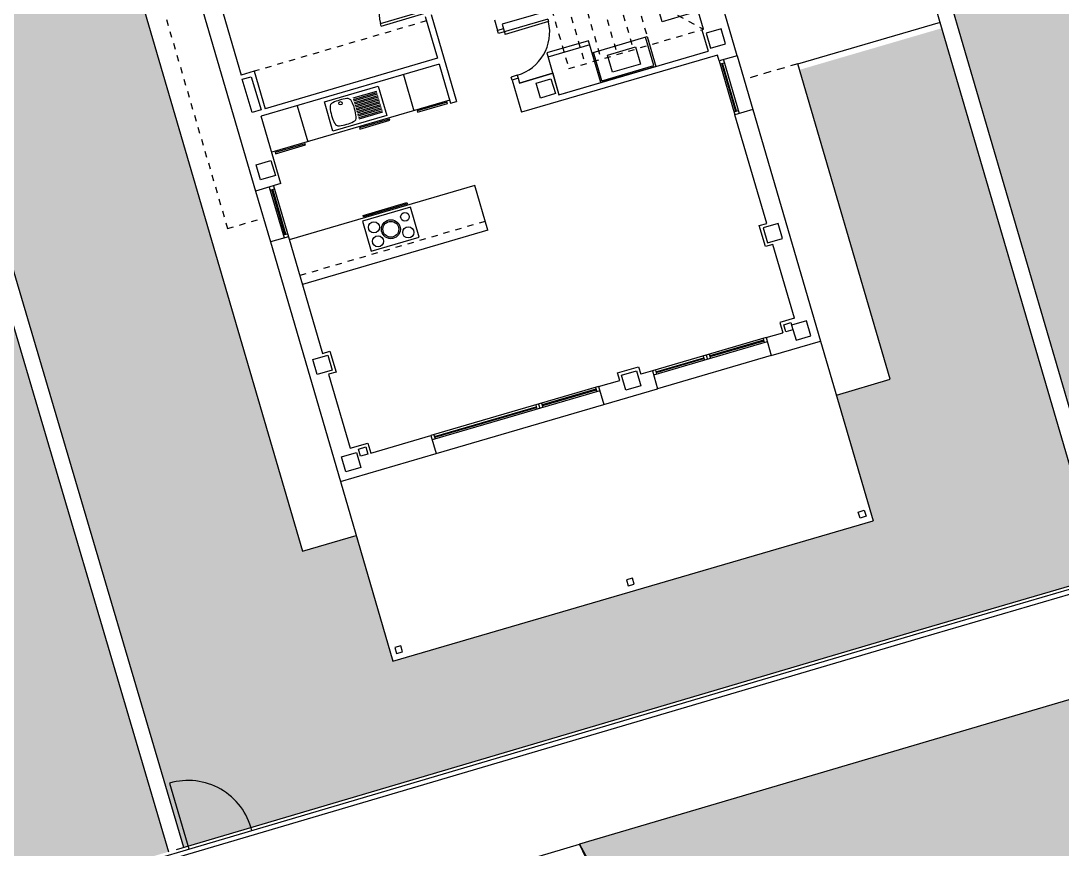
# Model space of a CAD drawing. Header units: millimetres. Extents: x 441061 to 442903, y 4515148 to 4515613.
# Drawn here: x 441647.13 to 441663.84, y 4515578.56 to 4515591.84 of the extents above; entities that cross this region are included whole.
import ezdxf

# ---------------------------------------------------------------- set-up
doc = ezdxf.new("R2010")
doc.units = ezdxf.units.MM
doc.linetypes.add('CONTINUA', pattern=[0])
doc.linetypes.add('RAYITAS', pattern=[0.375, 0.25, -0.125])
doc.layers.add('01_cesped', color=7, linetype='Continuous', true_color=0x659a66)
for name, color, linetype in [('01_mono BAJA', 2, 'Continuous'), ('01_piscinas', 254, 'Continuous'), ('01_proyección', 4, 'RAYITAS')]:
    doc.layers.add(name, color=color, linetype=linetype)

# ---------------------------------------------------------------- blocks, each defined once
blk = doc.blocks.new('A$C48161785')
at = {"layer": '01_mono BAJA', "color": 254, "linetype": 'CONTINUA'}
for p, q in [((0, 12.5), (0, 7.855)), ((8.025, 7.77, 0), (8.025, 12.5)), ((0.3, 12.075), (0.3, 9.705)), ((2.676, 9.831), (2.676, 9.872)), ((2.676, 9.872), (3.4, 9.872)), ((0.52, 9.705), (0.3, 9.705)), ((0.52, 9.705), (0.52, 9.08)), ((2.676, 9.831), (3.5, 9.831)), ((3.4, 9.781), (3.4, 9.08)), ((3.5, 9.781), (3.5, 8.33)), ((4.45, 9.415, 0), (4.45, 9.235, 0)), ((4.45, 9.415, 0), (4.45, 9.235, 0)), ((4.55, 9.235, 0), (4.45, 9.235, 0)), ((4.45, 9.185, 0), (4.45, 9.235, 0)), ((7.625, 9.315, 0), (4.55, 9.315, 0)), ((4.55, 9.315, 0), (4.55, 9.235, 0)), ((4.55, 9.315, 0), (4.55, 9.235, 0)), ((4.55, 9.235, 0), (4.55, 9.144, 0)), ((7.625, 8.33), (7.625, 9.315)), ((3.4, 9.08), (0.52, 9.08)), ((5.274, 9.185, 0), (4.45, 9.185, 0)), ((5.274, 9.144, 0), (4.55, 9.144, 0)), ((5.274, 9.185, 0), (5.274, 9.144, 0)), ((3.4, 8.98), (0.425, 8.98)), ((0.425, 7.855), (0.425, 8.98)), ((1.025, 8.98), (1.025, 8.38)), ((1.462, 8.43, 0), (1.462, 8.92, 0)), ((1.462, 8.92, 0), (2.362, 8.92, 0)), ((2.362, 8.92, 0), (2.362, 8.43, 0)), ((2.8, 8.98), (2.8, 8.38)), ((3.4, 8.98), (3.4, 8.33)), ((1.921, 8.85, 0), (2.317, 8.85, 0)), ((1.921, 8.825, 0), (2.317, 8.825, 0)), ((1.921, 8.8, 0), (2.317, 8.8, 0)), ((1.921, 8.775, 0), (2.317, 8.775, 0)), ((1.921, 8.75, 0), (2.317, 8.75, 0)), ((1.921, 8.725, 0), (2.317, 8.725, 0)), ((1.921, 8.7, 0), (2.317, 8.7, 0)), ((1.921, 8.675, 0), (2.317, 8.675, 0)), ((1.921, 8.65, 0), (2.317, 8.65, 0)), ((1.921, 8.625, 0), (2.317, 8.625, 0)), ((1.921, 8.6, 0), (2.317, 8.6, 0)), ((1.921, 8.575, 0), (2.317, 8.575, 0)), ((1.921, 8.55, 0), (2.317, 8.55, 0)), ((1.921, 8.525, 0), (2.317, 8.525, 0)), ((5.805, 8.6, 0), (5.105, 8.6, 0)), ((3.4, 8.38), (0.425, 8.38)), ((2.362, 8.43, 0), (1.462, 8.43, 0)), ((1.921, 8.5, 0), (2.317, 8.5, 0)), ((4.45, 8.41, 0), (4.45, 8.46, 0)), ((4.55, 8.46, 0), (4.45, 8.46, 0)), ((4.45, 8.41, 0), (4.45, 7.87, 0)), ((4.55, 8.41, 0), (4.45, 8.41, 0)), ((4.55, 8.46, 0), (4.55, 8.41, 0)), ((4.55, 8.41, 0), (4.55, 8.33, 0)), ((5.83, 7.995, 0), (5.83, 8.47, 0)), ((6.7, 7.995, 0), (6.7, 8.47, 0)), ((3.4, 8.33), (3.5, 8.33)), ((5.105, 8.33), (4.55, 8.33)), ((4.55, 8.33), (5.105, 8.33)), ((5.105, 8.33), (5.105, 7.97, 0)), ((7.625, 8.33), (7.6, 8.33)), ((7.625, 8.33), (7.6, 8.33)), ((7.6, 8.33), (7.6, 7.97)), ((0.425, 7.855), (0, 7.855)), ((0, 7.855), (0, 7.005)), ((0.23, 7.855), (0.23, 7.005)), ((0.3, 7.855), (0.3, 7.005)), ((7.725, 7.87, 0), (4.45, 7.87, 0)), ((5.105, 7.97, 0), (7.6, 7.97, 0)), ((5.83, 7.995, 0), (6.7, 7.995, 0)), ((7.725, 7.77, 0), (7.725, 7.87)), ((0.23, 7.805), (0.3, 7.805)), ((0.258, 7.055), (0.258, 7.805)), ((0.272, 7.055), (0.272, 7.805)), ((8.025, 7.77, 0), (7.725, 7.77, 0)), ((7.725, 7.77, 0), (7.725, 6.87, 0)), ((7.725, 7.72, 0), (7.795, 7.72, 0)), ((7.753, 6.92, 0), (7.753, 7.72, 0)), ((7.767, 6.92, 0), (7.767, 7.72, 0)), ((7.795, 7.77, 0), (7.795, 6.87, 0)), ((8.025, 7.77, 0), (8.025, 6.87, 0)), ((0.23, 7.055), (0.3, 7.055)), ((0.3, 7.005), (0, 7.005)), ((0, 7.005), (0, 3)), ((0.3, 7.005), (0.3, 5.055)), ((3.4, 6.955), (0.3, 6.955)), ((3.4, 6.205), (3.4, 6.955)), ((7.725, 6.92, 0), (7.795, 6.92, 0)), ((8.025, 6.87, 0), (7.725, 6.87, 0)), ((7.725, 5.055), (7.725, 6.87, 0)), ((8.025, 6.87, 0), (8.025, 3, 0)), ((3.4, 6.205), (0.3, 6.205)), ((7.6, 4.705), (7.6, 5.055)), ((7.6, 5.055), (7.725, 5.055)), ((0.3, 4.705), (0.3, 3.47)), ((7.725, 4.705), (7.6, 4.705)), ((7.725, 3.47), (7.725, 4.705)), ((0.3, 3.47), (0.595, 3.47)), ((0.595, 3.47), (0.595, 3.3)), ((7.725, 3.47), (7.48, 3.47)), ((7.48, 3.47), (7.48, 3.3, 0)), ((0.595, 3.3), (1.6, 3.3, 0)), ((1.6, 3.3, 0), (1.6, 3, 0)), ((4.4, 3.3, 0), (1.6, 3.3, 0)), ((4.4, 3.23, 0), (1.6, 3.23, 0)), ((1.65, 3.3, 0), (1.65, 3.23, 0)), ((1.65, 3.272, 0), (3.35, 3.272, 0)), ((1.65, 3.258, 0), (3.35, 3.258, 0)), ((3.35, 3.3, 0), (3.35, 3.23, 0)), ((3.4, 3.3, 0), (3.4, 3.23, 0)), ((3.45, 3.3, 0), (3.45, 3.23, 0)), ((4.35, 3.272, 0), (3.45, 3.272, 0)), ((4.35, 3.258, 0), (3.45, 3.258, 0)), ((4.35, 3.3, 0), (4.35, 3.23, 0)), ((4.4, 3.3, 0), (4.755, 3.3, 0)), ((4.4, 3.3, 0), (4.4, 3, 0)), ((5.3, 3.3, 0), (5.105, 3.3, 0)), ((7.2, 3.3, 0), (5.3, 3.3, 0)), ((5.3, 3.3, 0), (5.3, 3, 0)), ((7.2, 3.23, 0), (5.3, 3.23, 0)), ((5.35, 3.3, 0), (5.35, 3.23, 0)), ((5.35, 3.272, 0), (6.15, 3.272, 0)), ((5.35, 3.258, 0), (6.15, 3.258, 0)), ((6.15, 3.3, 0), (6.15, 3.23, 0)), ((6.2, 3.3, 0), (6.2, 3.23, 0)), ((6.25, 3.3, 0), (6.25, 3.23, 0)), ((7.15, 3.272, 0), (6.25, 3.272, 0)), ((7.15, 3.258, 0), (6.25, 3.258, 0)), ((7.15, 3.3, 0), (7.15, 3.23, 0)), ((7.2, 3.3, 0), (7.48, 3.3, 0)), ((7.2, 3.3, 0), (7.48, 3.3, 0)), ((7.2, 3.3, 0), (7.2, 3, 0)), ((0, 3), (1.6, 3)), ((0, 3), (0, 0)), ((0, 3), (1.6, 3, 0)), ((1.6, 3, 0), (4.4, 3, 0)), ((4.4, 3, 0), (5.3, 3, 0)), ((7.2, 3, 0), (5.3, 3, 0)), ((7.2, 3, 0), (8.025, 3)), ((8.025, 3), (8.025, 0)), ((0, 0, 0), (8.025, 0))]:
    blk.add_line(p, q, dxfattribs=at)
for points in [[(0.3, 9.635), (0.45, 9.635), (0.45, 9.08), (0.3, 9.08)], [(0.478, 8.36), (0.478, 8.34), (0.978, 8.34), (0.978, 8.36)], [(2.85, 8.36), (2.85, 8.34), (3.35, 8.34), (3.35, 8.36)], [(0.375, 8.005), (0.125, 8.005), (0.125, 8.255), (0.375, 8.255), (0.375, 8.005)], [(5.055, 8.005), (4.805, 8.005), (4.805, 8.255), (5.055, 8.255), (5.055, 8.005)], [(7.65, 8.005), (7.9, 8.005), (7.9, 8.255), (7.65, 8.255), (7.65, 8.005)], [(0.375, 4.755), (0.125, 4.755), (0.125, 5.005), (0.375, 5.005), (0.375, 4.755)], [(7.65, 4.755), (7.9, 4.755), (7.9, 5.005), (7.65, 5.005), (7.65, 4.755)], [(0.375, 3.125), (0.125, 3.125), (0.125, 3.375), (0.375, 3.375), (0.375, 3.125)], [(0.425, 3.42), (0.545, 3.42), (0.545, 3.3), (0.425, 3.3)], [(5.055, 3.125), (4.805, 3.125), (4.805, 3.375), (5.055, 3.375), (5.055, 3.125)], [(7.53, 3.42), (7.65, 3.42), (7.65, 3.3), (7.53, 3.3)], [(7.65, 3.125), (7.9, 3.125), (7.9, 3.375), (7.65, 3.375), (7.65, 3.125)], [(7.835, 0.2), (7.935, 0.2), (7.935, 0.1), (7.835, 0.1)]]:
    blk.add_lwpolyline(points, close=True, dxfattribs=at)
at = {"layer": '01_mono BAJA', "color": 254, "linetype": 'CONTINUA', "elevation": 0}
for points in [[(7.025, 9.23), (7.625, 9.23), (7.625, 8.63), (7.025, 8.63)], [(5.105, 8.67), (5.105, 7.97), (5.805, 7.97), (5.805, 8.67)], [(1.887, 8.36), (1.887, 8.34), (2.387, 8.34), (2.387, 8.36)], [(5.805, 8.47), (6.725, 8.47), (6.725, 7.97), (5.805, 7.97)], [(6.029, 8.363), (6.501, 8.363), (6.501, 8.077), (6.029, 8.077)], [(1.512, 6.408), (2.312, 6.408), (2.312, 6.908), (1.512, 6.908)], [(2.28, 6.975), (1.545, 6.975), (1.545, 6.995), (2.28, 6.995)], [(0.19, 0.2), (0.09, 0.2), (0.09, 0.1), (0.19, 0.1)], [(4.062, 0.2), (3.962, 0.2), (3.962, 0.1), (4.062, 0.1)]]:
    blk.add_lwpolyline(points, close=True, dxfattribs=at)
at = {"layer": '01_mono BAJA', "color": 254, "linetype": 'CONTINUA'}
for points in [[(0.3, 5.055), (0.425, 5.055), (0.425, 4.705), (0.3, 4.705)], [(4.755, 3.3), (4.755, 3.425), (5.105, 3.425), (5.105, 3.3)]]:
    blk.add_lwpolyline(points, dxfattribs=at)
for centre, radius in [((1.704, 8.825, 0), 0.0275), ((1.66, 6.765, 0), 0.089), ((2.185, 6.785, 0), 0.0693), ((1.912, 6.658, 0), 0.152), ((1.912, 6.658, 0), 0.127), ((1.66, 6.531, 0), 0.089), ((2.165, 6.531, 0), 0.089)]:
    blk.add_circle(centre, radius, dxfattribs=at)
for centre, radius, start, end in [((3.4, 9.831), 0.725, 90, 176.7242), ((4.55, 9.185, 0), 0.725, 270, 356.7242), ((1.598, 8.794, 0), 0.075, 99.0787, 169.8852), ((1.704, 8.127, 0), 0.75, 80.9213, 99.0787), ((1.811, 8.794, 0), 0.075, 10.1148, 80.9213), ((2.262, 8.675, 0), 0.75, 169.8852, 190.1148), ((1.146, 8.675, 0), 0.75, 349.8852, 10.1148), ((1.598, 8.557, 0), 0.075, 190.1148, 260.9213), ((1.811, 8.557, 0), 0.075, 279.0787, 349.8852), ((1.704, 9.223, 0), 0.75, 260.9213, 279.0787)]:
    blk.add_arc(centre, radius, start, end, dxfattribs=at)
at = {"layer": '01_proyección', "color": 120, "ltscale": 0.25}
for p, q in [((3.4, 9.705), (0.52, 9.705)), ((6.725, 9.415), (6.725, 8.33)), ((5.375, 9.315), (5.375, 8.33)), ((5.645, 9.315), (5.645, 8.33)), ((5.915, 9.315), (5.915, 8.33)), ((6.185, 9.315), (6.185, 8.33)), ((6.455, 9.315), (6.455, 8.33)), ((6.725, 9.23), (7.625, 8.33)), ((5.375, 8.33), (7.6, 8.33)), ((3.4, 6.355), (0.3, 6.355))]:
    blk.add_line(p, q, dxfattribs=at)
at = {"layer": '01_proyección', "color": 120, "ltscale": 0.25, "elevation": 0}
blk.add_lwpolyline([(8.025, 10.35), (8.325, 10.35), (8.325, 13.1), (-0.6, 13.1), (-0.6, 7.405), (0, 7.405)], dxfattribs=at)

msp = doc.modelspace()

# ---------------------------------------------------------------- hatches: boundary and pattern name
at = {"layer": '01_cesped', "true_color": 0xc1d7c2}
h = msp.add_hatch(color=9, dxfattribs=at)
h.dxf.hatch_style = 1
h.paths.add_polyline_path([(441659.171, 4515601.969), (441660.59, 4515602.384), (441662.311, 4515594.992), (441667.962, 4515596.308), (441669.755, 4515588.61), (441670.632, 4515588.814), (441671.108, 4515586.769), (441678.656, 4515588.527), (441678.993, 4515587.08), (441678.249, 4515586.9), (441677.876, 4515586.805), (441677.533, 4515586.703), (441675.234, 4515586.024), (441672.883, 4515585.348), (441670.779, 4515584.757), (441669.187, 4515584.307), (441667.646, 4515583.856), (441666.201, 4515583.434), (441664.718, 4515583)])
h = msp.add_hatch(color=9, dxfattribs=at)
h.dxf.hatch_style = 1
h.paths.add_polyline_path([(441644.144, 4515597.539), (441644.887, 4515597.759), (441647.039, 4515598.388), (441647.229, 4515598.45), (441651.649, 4515583.335), (441652.513, 4515583.587), (441653.102, 4515581.572), (441660.805, 4515583.824), (441660.215, 4515585.84), (441661.079, 4515586.092), (441659.625, 4515591.057), (441661.907, 4515591.724), (441664.478, 4515582.93), (441662.174, 4515582.256), (441659.281, 4515581.403), (441657.25, 4515580.803), (441654.49, 4515579.988), (441651.65, 4515579.149), (441649.744, 4515578.586)])
h = msp.add_hatch(color=9, dxfattribs=at)
h.dxf.hatch_style = 1
h.paths.add_polyline_path([(441643.414, 4515597.323), (441643.904, 4515597.468), (441649.504, 4515578.515), (441647.275, 4515577.857), (441646.289, 4515577.572), (441643.408, 4515576.736), (441639.327, 4515575.575), (441634.659, 4515574.228), (441634.132, 4515576.052), (441641.554, 4515578.195), (441640.972, 4515580.212), (441641.836, 4515580.462), (441639.644, 4515588.056), (441645.593, 4515589.774)])
h = msp.add_hatch(color=9, dxfattribs=at)
h.dxf.hatch_style = 1
h.paths.add_polyline_path([(441656.093, 4515578.637), (441658.424, 4515579.325), (441660.957, 4515580.074), (441662.666, 4515580.574), (441664.398, 4515581.083), (441667.715, 4515582.053), (441671.072, 4515583.022), (441673.649, 4515583.746), (441676.146, 4515584.468), (441678.033, 4515585.031), (441679.532, 4515585.409), (441680.648, 4515585.659), (441681.438, 4515583.555), (441680.957, 4515583.337), (441680.683, 4515583.147), (441680.47, 4515582.855), (441680.331, 4515582.32), (441680.26, 4515581.794), (441680.151, 4515581.412), (441679.936, 4515581.133), (441679.617, 4515580.956), (441679.087, 4515580.849), (441678.37, 4515580.84), (441677.68, 4515580.883), (441677.042, 4515580.923), (441676.509, 4515580.928), (441675.947, 4515580.866), (441675.535, 4515580.724), (441675.197, 4515580.445), (441674.944, 4515579.95), (441674.83, 4515579.261), (441674.859, 4515578.414), (441674.964, 4515577.719), (441675.098, 4515577.136), (441675.28, 4515576.56), (441675.57, 4515575.902), (441675.962, 4515575.293), (441676.424, 4515574.82), (441676.998, 4515574.475), (441677.699, 4515574.303), (441678.393, 4515574.313), (441679.139, 4515574.473), (441679.737, 4515574.707), (441680.29, 4515575.022), (441680.757, 4515575.392), (441681.075, 4515575.737), (441681.406, 4515576.283), (441681.569, 4515576.797), (441681.653, 4515577.39), (441681.687, 4515578.098), (441681.713, 4515578.745), (441681.785, 4515579.371), (441681.896, 4515579.898), (441682.032, 4515580.391), (441682.192, 4515580.893), (441682.308, 4515581.237), (441684.264, 4515576.026), (441683.03, 4515575.465), (441681.631, 4515574.807), (441680.549, 4515574.28), (441679.489, 4515573.748), (441678.725, 4515573.36), (441676.985, 4515572.462), (441676.122, 4515572.01), (441675.09, 4515571.463), (441674.438, 4515571.108), (441673.144, 4515570.407), (441672.497, 4515570.056), (441670.868, 4515569.149), (441669.015, 4515568.119), (441668.11, 4515567.618), (441667.257, 4515567.146), (441666.064, 4515566.486), (441665.04, 4515565.919), (441663.579, 4515565.111)])

# ---------------------------------------------------------------- linework, layer by layer
at = {"layer": '01_piscinas'}
for p, q in [((441664.478, 4515582.93), (441658.931, 4515601.899)), ((441659.171, 4515601.969), (441664.718, 4515583)), ((441647.229, 4515598.45, 0), (441651.649, 4515583.335, 0)), ((441644.144, 4515597.539), (441649.744, 4515578.586)), ((441643.904, 4515597.468), (441649.504, 4515578.515)), ((441659.597, 4515591.153), (441661.883, 4515591.822)), ((441661.079, 4515586.092, 0), (441659.597, 4515591.153)), ((441660.215, 4515585.84, 0), (441661.079, 4515586.092, 0)), ((441651.649, 4515583.335, 0), (441652.513, 4515583.587, 0)), ((441661.525, 4515582.066), (441664.598, 4515582.965)), ((441649.631, 4515578.552), (441661.525, 4515582.066)), ((441649.518, 4515579.614), (441649.83, 4515578.559)), ((441654.375, 4515578.127, 0), (441656.093, 4515578.637, 0)), ((441656.093, 4515578.637, 0), (441663.578, 4515565.113, 0)), ((441662.813, 4515564.689, 0), (441656.093, 4515578.637, 0))]:
    msp.add_line(p, q, dxfattribs=at)
for points in [[(441611.505, 4515588.112), (441622.026, 4515570.52), (441622.146, 4515570.554), (441628.112, 4515572.286), (441634.613, 4515574.163), (441639.204, 4515575.488), (441645.113, 4515577.168), (441649.21, 4515578.376), (441649.647, 4515578.505), (441661.541, 4515582.019), (441664.614, 4515582.918), (441664.657, 4515582.931), (441669.836, 4515584.445, 0.005835), (441677.917, 4515586.766, -0.002257), (441678.502, 4515586.911, -0.002318), (441679.103, 4515587.055, -0.000234), (441679.119, 4515587.058, -0.000109), (441679.147, 4515587.065, -0.024811), (441685.671, 4515588.25, -0.026464), (441692.698, 4515588.839, -0.005162), (441694.074, 4515588.867, -0.022759), (441702.396, 4515588.573), (441707.423, 4515588.266), (441723.377, 4515587.295)], [(441611.431, 4515588.09), (441621.991, 4515570.432), (441622.166, 4515570.482), (441628.133, 4515572.214), (441634.633, 4515574.091), (441639.224, 4515575.416), (441645.134, 4515577.096), (441649.231, 4515578.304), (441649.668, 4515578.433), (441661.562, 4515581.947), (441664.635, 4515582.846), (441664.678, 4515582.859), (441669.857, 4515584.373, 0.005834), (441677.937, 4515586.693, -0.002251), (441678.52, 4515586.838, -0.002318), (441679.121, 4515586.982, -0.000235), (441679.136, 4515586.985, -0.000109), (441679.164, 4515586.992, -0.024812), (441685.681, 4515588.175, -0.026464), (441692.7, 4515588.764, -0.005162), (441694.075, 4515588.792, -0.022761), (441702.391, 4515588.498), (441707.418, 4515588.192), (441723.375, 4515587.22)]]:
    msp.add_lwpolyline(points, format="xyb", dxfattribs=at)
at = {"layer": '01_piscinas', "elevation": 0}
msp.add_lwpolyline([(441680.648, 4515585.659, 0.004391), (441679.532, 4515585.409, 0.000109), (441679.505, 4515585.403, 0.000253), (441679.49, 4515585.399, 0.002322), (441678.903, 4515585.259, 0.002118), (441678.368, 4515585.126, -0.0058), (441670.299, 4515582.809), (441665.132, 4515581.298), (441665.089, 4515581.286), (441662.018, 4515580.387), (441656.093, 4515578.637)], format="xyb", dxfattribs=at)
at = {"layer": '01_piscinas'}
msp.add_arc((441649.816, 4515578.607), 1.05, 13.7508, 106.4603, dxfattribs=at)
at = {"layer": '01_proyección', "color": 120, "linetype": 'RAYITAS', "ltscale": 0.5}
msp.add_line((441659.597, 4515591.153), (441658.735, 4515590.901, 0), dxfattribs=at)

# ---------------------------------------------------------------- block references
at = {"layer": '01_mono BAJA', "rotation": 16.30065189049539}
msp.add_blockref('A$C48161785', (441653.102, 4515581.572, 0), dxfattribs=at)

doc.saveas('drawing.dxf')
